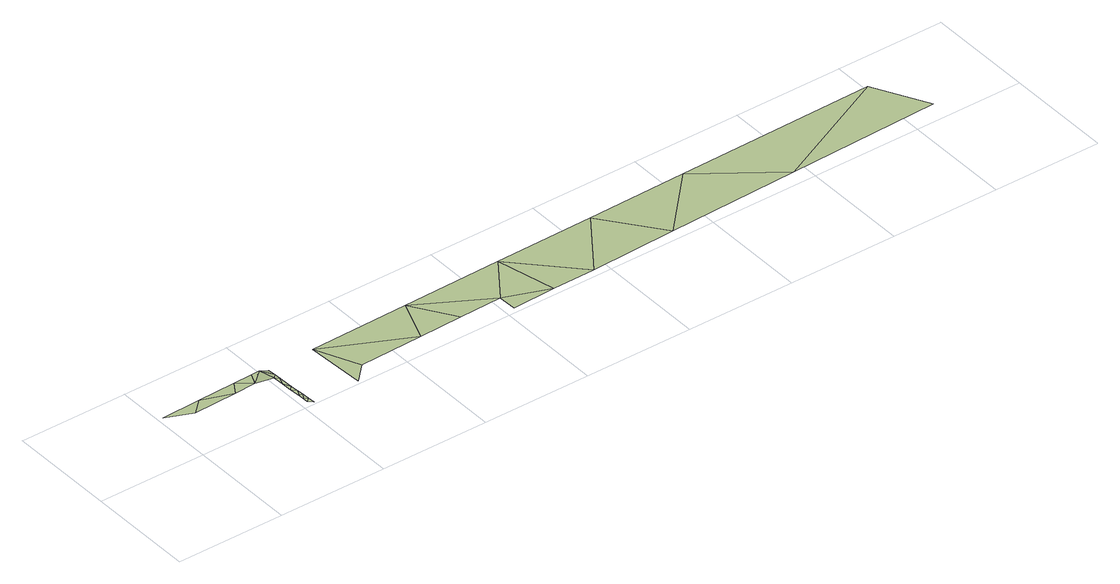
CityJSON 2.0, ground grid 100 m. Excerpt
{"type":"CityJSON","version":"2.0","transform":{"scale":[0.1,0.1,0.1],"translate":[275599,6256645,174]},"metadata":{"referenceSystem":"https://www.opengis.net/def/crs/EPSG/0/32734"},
"CityObjects":{
"terrain1":{"type":"TINRelief","geometry":[{"type":"CompositeSurface","lod":"1","boundaries":[[[0,1,2]],[[3,1,0]],[[1,3,4]],[[4,3,5]],[[4,5,6]],[[6,5,7]],[[8,9,10]],[[7,5,11]],[[9,12,10]],[[13,14,8]],[[13,8,10]],[[14,15,16]],[[15,14,13]],[[16,15,17]],[[17,18,16]],[[18,17,19]],[[20,7,11]],[[19,11,18]],[[7,20,21]],[[11,19,20]],[[22,23,24]],[[23,22,25]],[[23,25,26]],[[27,26,25]],[[27,28,26]],[[29,26,28]],[[28,30,31]],[[31,29,28]],[[29,31,32]],[[32,33,29]],[[34,33,32]],[[33,34,35]],[[35,34,36]],[[35,36,37]],[[37,36,38]]]}]}
},
"vertices":[
[245,413,63],[362,526,63],[7,514,63],[645,429,63],[716,538,63],[844,437,63],[893,543,63],[970,546,63],[1059,95,21],[1061,46,21],[1093,76,21],[1044,445,21],[1096,8,21],[1090,144,21],[1056,145,21],[1086,211,21],[1052,245,21],[1083,279,21],[1048,345,21],[1077,414,21],[1073,482,21],[1070,549,21],[1688,167,21],[1510,561,21],[1536,20,21],[2277,185,21],[2432,581,21],[2677,197,21],[3076,209,21],[3354,601,21],[3082,39,21],[3481,53,21],[3881,67,14],[4276,622,14],[4681,96,14],[5197,642,14],[5896,140,14],[7041,682,8],[7304,190,8]
]}
